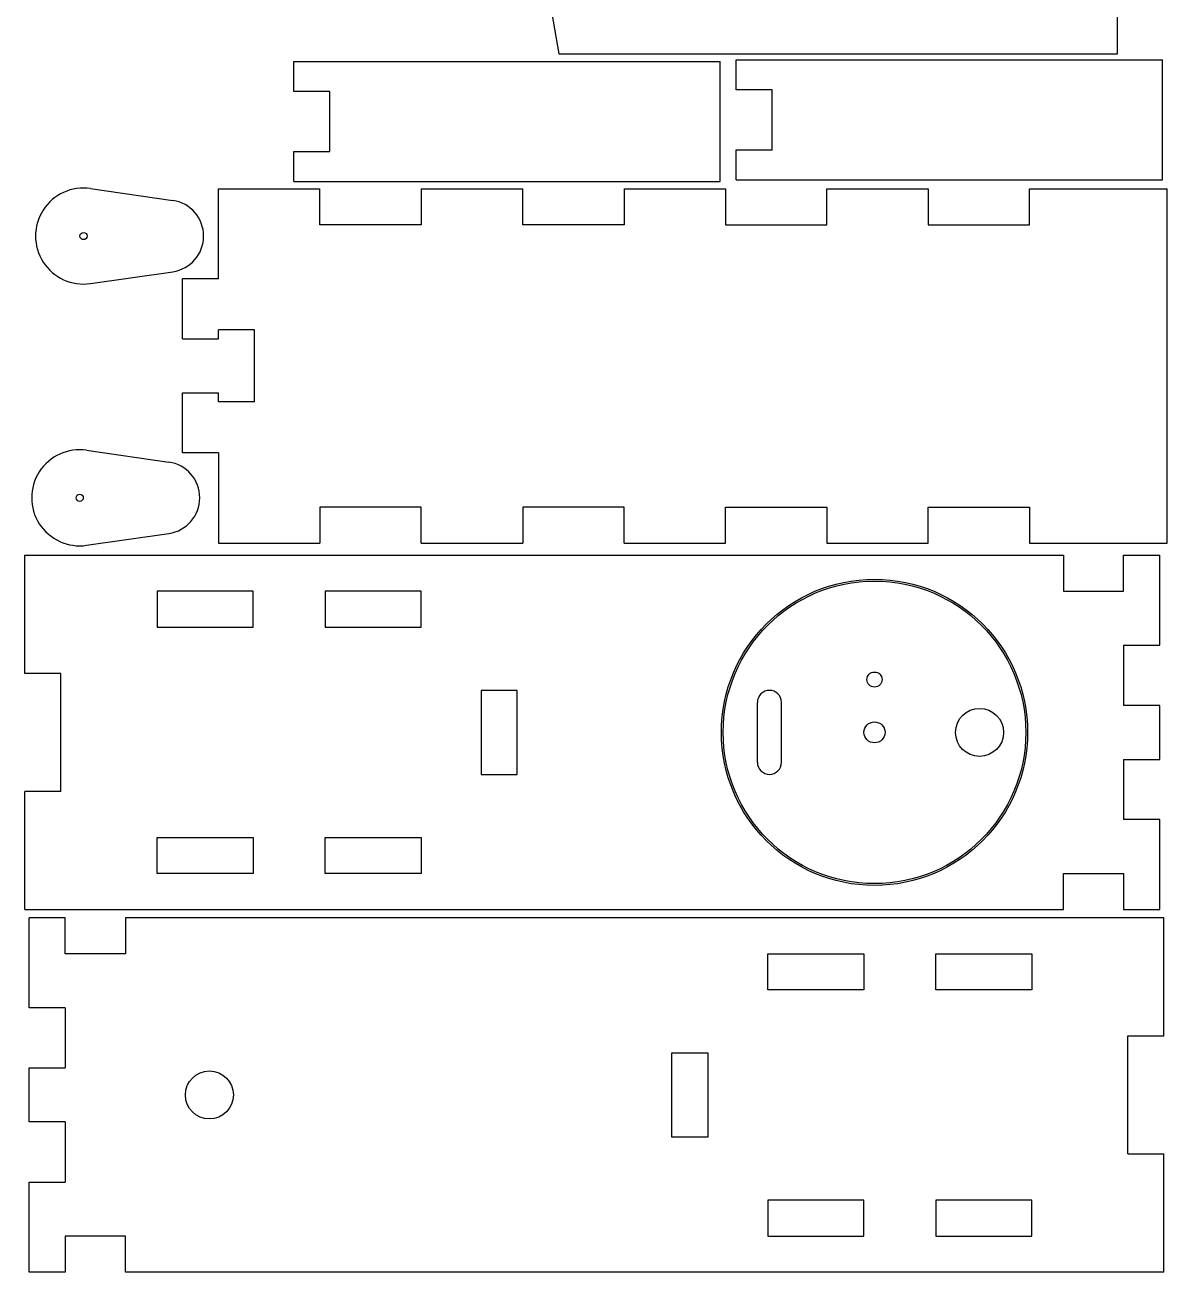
# Model space of a CAD drawing. Header units: millimetres. Extents: x -91 to 264, y -75 to 309.
# Drawn here: x 74 to 264.2, y -69.6 to 138.1 of the extents above; entities that cross this region are included whole.
import ezdxf

# ---------------------------------------------------------------- set-up
doc = ezdxf.new("R2010")
doc.units = ezdxf.units.MM

msp = doc.modelspace()

# ---------------------------------------------------------------- linework, layer by layer
at = {"color": 7, "linetype": 'Continuous', "lineweight": 25}
for p, q in [((255.98, 133.35), (255.98, 148.35)), ((161.28, 142.65), (162.92, 133.35)), ((162.92, 133.35), (255.98, 133.35)), ((118.79, 127.05), (118.79, 132.05)), ((118.79, 132.05), (189.79, 132.05)), ((189.79, 112.05), (189.79, 132.05)), ((192.44, 127.31), (192.44, 132.31)), ((192.44, 132.31), (263.44, 132.31)), ((263.44, 112.31), (263.44, 132.31)), ((124.79, 127.05), (118.79, 127.05)), ((124.79, 117.05), (124.79, 127.05)), ((198.44, 127.31), (192.44, 127.31)), ((198.44, 117.31), (198.44, 127.31)), ((118.79, 117.05), (124.79, 117.05)), ((118.79, 112.05), (118.79, 117.05)), ((192.44, 112.31), (192.44, 117.31)), ((192.44, 117.31), (198.44, 117.31)), ((192.44, 112.31), (263.44, 112.31)), ((84.89, 110.89), (98.61, 108.91)), ((106.22, 95.83), (106.22, 110.83)), ((106.22, 110.83), (123.11, 110.83)), ((118.79, 112.05), (189.79, 112.05)), ((123.11, 104.83), (123.11, 110.83)), ((140, 110.83), (140, 104.83)), ((140, 110.83), (156.89, 110.83)), ((156.89, 104.83), (156.89, 110.83)), ((173.77, 110.83), (173.77, 104.83)), ((173.77, 110.83), (190.66, 110.83)), ((190.66, 110.83), (190.66, 104.83)), ((207.55, 104.83), (207.55, 110.83)), ((207.55, 110.83), (224.44, 110.83)), ((224.44, 110.83), (224.44, 104.83)), ((241.33, 104.83), (241.33, 110.83)), ((241.33, 110.83), (264.22, 110.83)), ((264.22, 51.83), (264.22, 110.83)), ((140, 104.83), (123.11, 104.83)), ((173.77, 104.83), (156.89, 104.83)), ((190.66, 104.83), (207.55, 104.83)), ((224.44, 104.83), (241.33, 104.83)), ((84.89, 95.05), (98.61, 97.03)), ((100.22, 85.83), (100.22, 95.83)), ((106.22, 95.83), (100.22, 95.83)), ((112.22, 87.33), (106.22, 87.33)), ((106.22, 85.83), (106.22, 87.33)), ((112.22, 75.33), (112.22, 87.33)), ((100.22, 85.83), (106.22, 85.83)), ((100.22, 66.83), (100.22, 76.83)), ((100.22, 76.83), (106.22, 76.83)), ((106.22, 75.33), (106.22, 76.83)), ((112.22, 75.33), (106.22, 75.33)), ((84.25, 67.29), (97.96, 65.31)), ((106.22, 66.83), (100.22, 66.83)), ((106.22, 66.83), (106.22, 51.83)), ((140, 57.83), (123.11, 57.83)), ((123.11, 57.83), (123.11, 51.83)), ((140, 51.83), (140, 57.83)), ((173.77, 57.83), (156.89, 57.83)), ((156.89, 57.83), (156.89, 51.83)), ((173.77, 51.83), (173.77, 57.83)), ((190.66, 57.83), (207.55, 57.83)), ((190.66, 51.83), (190.66, 57.83)), ((207.55, 57.83), (207.55, 51.83)), ((224.44, 51.83), (224.44, 57.83)), ((224.44, 57.83), (241.33, 57.83)), ((241.33, 57.83), (241.33, 51.83)), ((84.25, 51.46), (97.96, 53.44)), ((106.22, 51.83), (123.11, 51.83)), ((140, 51.83), (156.89, 51.83)), ((173.77, 51.83), (190.66, 51.83)), ((207.55, 51.83), (224.44, 51.83)), ((241.33, 51.83), (264.22, 51.83)), ((73.99, 30.12), (73.99, 49.79)), ((73.99, 49.79), (246.99, 49.79)), ((246.99, 49.79), (246.99, 43.79)), ((256.99, 43.79), (256.99, 49.79)), ((256.99, 49.79), (262.99, 49.79)), ((262.99, 34.79), (262.99, 49.79)), ((111.99, 43.79), (95.99, 43.79)), ((95.99, 43.79), (95.99, 37.79)), ((111.99, 37.79), (111.99, 43.79)), ((139.99, 43.79), (123.99, 43.79)), ((123.99, 43.79), (123.99, 37.79)), ((139.99, 37.79), (139.99, 43.79)), ((246.99, 43.79), (256.99, 43.79)), ((95.99, 37.79), (111.99, 37.79)), ((123.99, 37.79), (139.99, 37.79)), ((256.99, 34.79), (262.99, 34.79)), ((256.99, 34.79), (256.99, 24.79)), ((79.99, 30.12), (73.99, 30.12)), ((79.99, 10.46), (79.99, 30.12)), ((155.99, 27.29), (149.99, 27.29)), ((149.99, 27.29), (149.99, 13.29)), ((155.99, 13.29), (155.99, 27.29)), ((195.99, 15.29), (195.99, 25.29)), ((199.99, 15.29), (199.99, 25.29)), ((262.99, 24.79), (256.99, 24.79)), ((262.99, 15.79), (262.99, 24.79)), ((256.99, 15.79), (262.99, 15.79)), ((256.99, 15.79), (256.99, 5.79)), ((149.99, 13.29), (155.99, 13.29)), ((79.99, 10.46), (73.99, 10.46)), ((73.99, -9.21), (73.99, 10.46)), ((262.99, 5.79), (256.99, 5.79)), ((262.99, -9.21), (262.99, 5.79)), ((95.99, 2.79), (111.99, 2.79)), ((95.99, -3.21), (95.99, 2.79)), ((111.99, 2.79), (111.99, -3.21)), ((123.99, -3.21), (123.99, 2.79)), ((123.99, 2.79), (139.99, 2.79)), ((139.99, 2.79), (139.99, -3.21)), ((111.99, -3.21), (95.99, -3.21)), ((139.99, -3.21), (123.99, -3.21)), ((246.99, -3.21), (256.99, -3.21)), ((246.99, -9.21), (246.99, -3.21)), ((256.99, -3.21), (256.99, -9.21)), ((73.99, -9.21), (246.99, -9.21)), ((256.99, -9.21), (262.99, -9.21)), ((74.71, -25.62), (74.71, -10.62)), ((80.71, -10.62), (74.71, -10.62)), ((80.71, -16.62), (80.71, -10.62)), ((90.71, -10.62), (90.71, -16.62)), ((263.71, -10.62), (90.71, -10.62)), ((263.71, -30.29), (263.71, -10.62)), ((90.71, -16.62), (80.71, -16.62)), ((197.71, -16.62), (213.71, -16.62)), ((197.71, -22.62), (197.71, -16.62)), ((213.71, -16.62), (213.71, -22.62)), ((225.71, -22.62), (225.71, -16.62)), ((225.71, -16.62), (241.71, -16.62)), ((241.71, -16.62), (241.71, -22.62)), ((213.71, -22.62), (197.71, -22.62)), ((241.71, -22.62), (225.71, -22.62)), ((80.71, -25.62), (74.71, -25.62)), ((80.71, -25.62), (80.71, -35.62)), ((257.71, -30.29), (263.71, -30.29)), ((257.71, -49.95), (257.71, -30.29)), ((181.71, -47.12), (181.71, -33.12)), ((181.71, -33.12), (187.71, -33.12)), ((187.71, -33.12), (187.71, -47.12)), ((74.71, -44.62), (74.71, -35.62)), ((74.71, -35.62), (80.71, -35.62)), ((80.71, -44.62), (74.71, -44.62)), ((80.71, -44.62), (80.71, -54.62)), ((187.71, -47.12), (181.71, -47.12)), ((257.71, -49.95), (263.71, -49.95)), ((263.71, -69.62), (263.71, -49.95)), ((74.71, -69.62), (74.71, -54.62)), ((74.71, -54.62), (80.71, -54.62)), ((213.71, -57.62), (197.71, -57.62)), ((197.71, -57.62), (197.71, -63.62)), ((213.71, -63.62), (213.71, -57.62)), ((241.71, -57.62), (225.71, -57.62)), ((225.71, -57.62), (225.71, -63.62)), ((241.71, -63.62), (241.71, -57.62)), ((90.71, -63.62), (80.71, -63.62)), ((80.71, -63.62), (80.71, -69.62)), ((90.71, -69.62), (90.71, -63.62)), ((197.71, -63.62), (213.71, -63.62)), ((225.71, -63.62), (241.71, -63.62)), ((80.71, -69.62), (74.71, -69.62)), ((263.71, -69.62), (90.71, -69.62))]:
    msp.add_line(p, q, dxfattribs=at)
for centre, radius in [((83.75, 102.97), 0.6), ((83.11, 59.37), 0.6), ((215.49, 20.29), 25.5), ((215.49, 20.29), 25.2), ((215.49, 29.09), 1.25), ((232.99, 20.29), 4), ((215.49, 20.29), 1.75), ((104.71, -40.12), 4)]:
    msp.add_circle(centre, radius, dxfattribs=at)
for centre, radius, start, end in [((83.75, 102.97), 8, 81.7868, 278.2132), ((97.75, 102.97), 6, 278.2132, 81.7868), ((83.11, 59.37), 8, 81.7868, 278.2132), ((97.11, 59.37), 6, 278.2132, 81.7868), ((197.99, 25.29), 2, 0, 180), ((197.99, 15.29), 2, 180, 0)]:
    msp.add_arc(centre, radius, start, end, dxfattribs=at)

doc.saveas('drawing.dxf')
